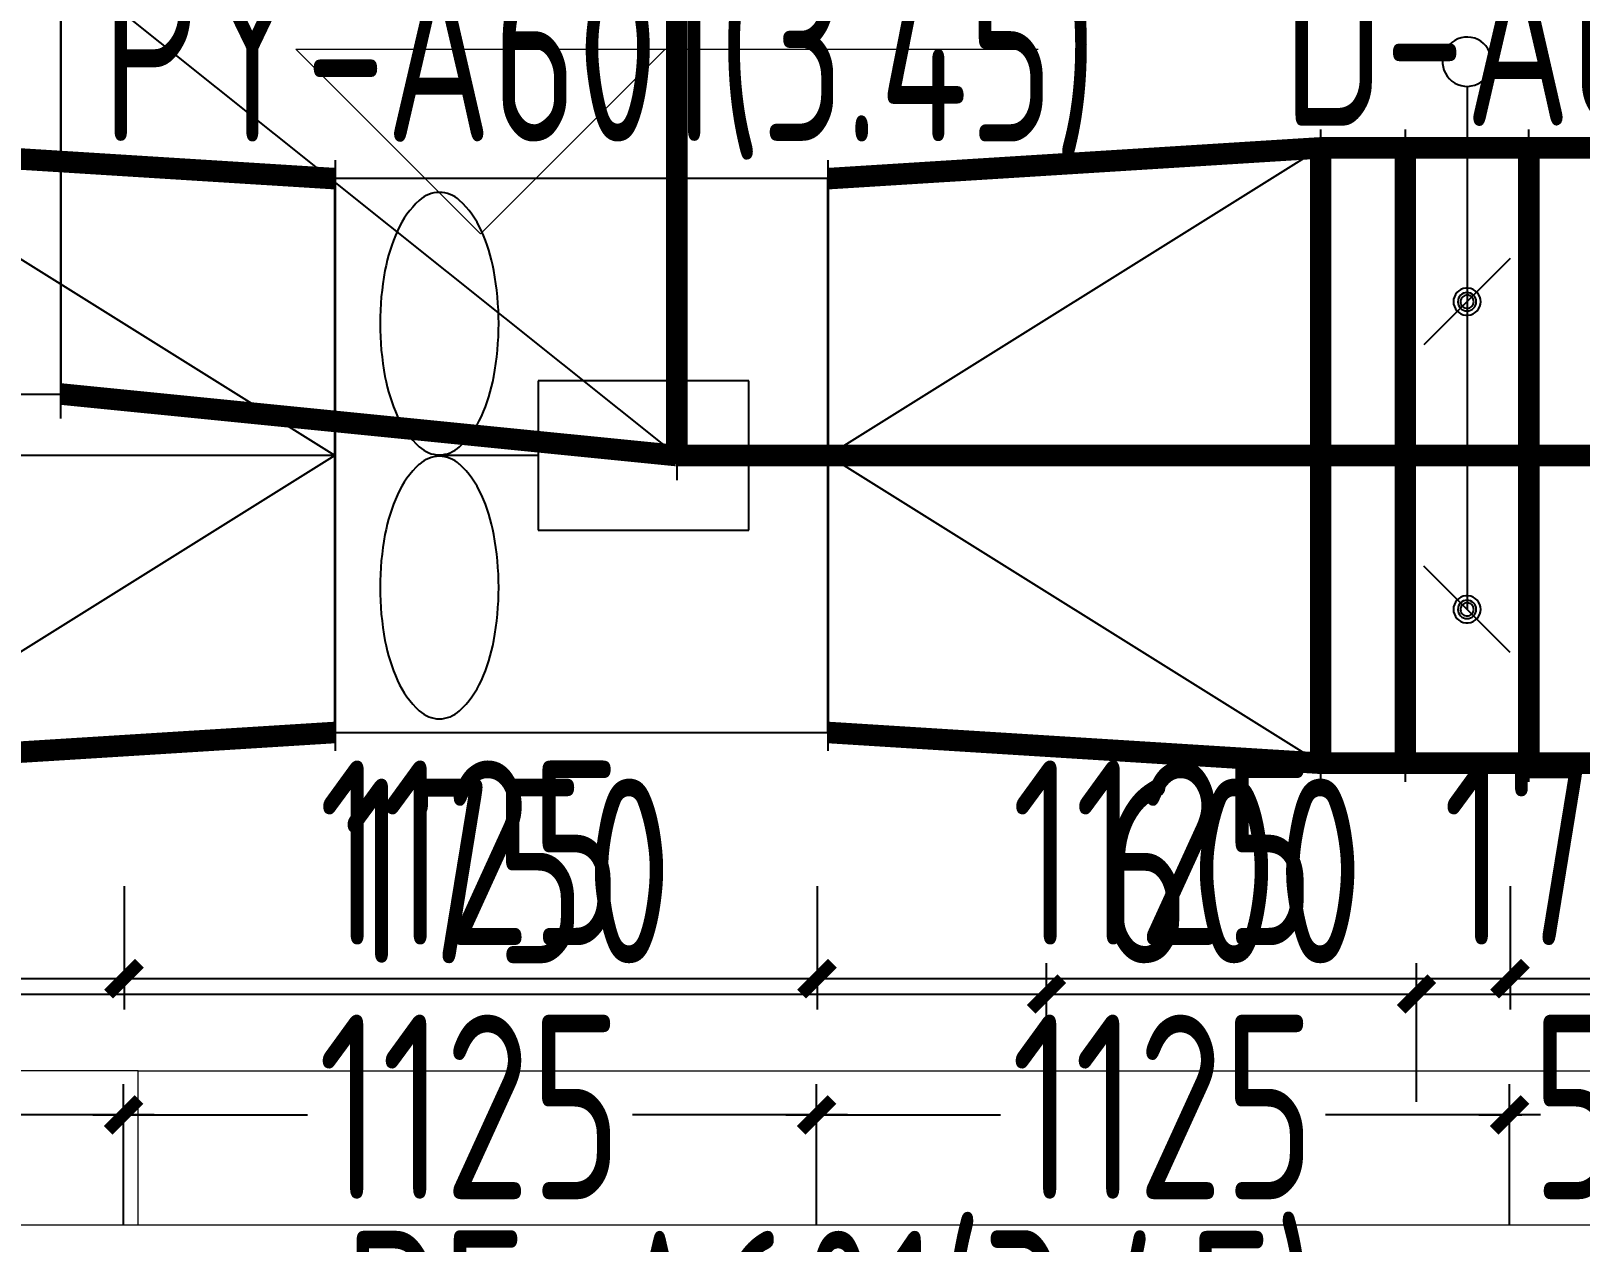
# Model space of a CAD drawing. Extents: x 4 to 13611208, y -605838 to 574722.
# Drawn here: x 13251848 to 13254364, y 194281 to 196250 of the extents above; entities that cross this region are included whole.
import ezdxf

# ---------------------------------------------------------------- set-up
doc = ezdxf.new("R2010")
doc.units = 0
doc.header["$LTSCALE"] = 1000
doc.header["$MEASUREMENT"] = 0
doc.linetypes.add('CENTER2', pattern=[28.575, 19.05, -3.175, 3.175, -3.175])
doc.linetypes.add('DOTE', pattern=[2.42, 2, -0.2, 0.02, -0.2])
for name, color, linetype in [('DUCT-D-P标注', 7, 'Continuous'), ('DUCT-D-P法兰', 2, 'Continuous'), ('DUCT-D-P管', 6, 'Continuous'), ('DUCT-D-P管端线', 2, 'Continuous'), ('DUCT-D-P管设备', 7, 'Continuous'), ('DUCT-X-P标注', 7, 'Continuous'), ('DUCT-X-S标注', 7, 'Continuous'), ('DUCT-X-YP中心线', 5, 'CENTER2'), ('DUCT-X-YP法兰', 2, 'Continuous'), ('DUCT-X-YP管', 31, 'Continuous'), ('DUCT-X-YP管端线', 2, 'Continuous'), ('DUCT-X-YP管设备', 7, 'Continuous'), ('DUCT-X-YP阀门', 7, 'Continuous')]:
    doc.layers.add(name, color=color, linetype=linetype)
doc.layers.add('建筑底图', color=8, linetype='Continuous', lineweight=13)
doc.styles.add('67', font='gbenor.shx', dxfattribs={"width": 0.7, "bigfont": 'hztxt.shx'})
doc.styles.add('du', font='gbenor.shx', dxfattribs={"width": 0.8, "bigfont": 'hztxt.shx'})
doc.dimstyles.new('67', dxfattribs={"dimscale": 100, "dimtxt": 3, "dimasz": 0.5, "dimexe": 0.5, "dimexo": 2, "dimgap": 0.5, "dimtad": 2, "dimdec": 0, "dimrnd": 5, "dimzin": 0, "dimdsep": 46, "dimtxsty": 'du', "dimblk": 'ARCHTICK', "dimcen": 0, "dimdle": 0.5, "dimclrd": 256, "dimclre": 256, "dimclrt": 256, "dimazin": 0, "dimtfac": 1, "dimtdec": 0, "dimtix": 1, "dimtmove": 2, "dimatfit": 3, "dimfxl": 100, "dimtolj": 1, "dimtzin": 0, "dimlwd": -1, "dimlwe": -1, "dimarcsym": 0})

# ---------------------------------------------------------------- blocks, each defined once
blk = doc.blocks.new('_FZH')
blk.add_lwpolyline([(-0.5, -0.5), (0.5, -0.5), (0.5, 0.5), (-0.5, 0.5)], close=True)
blk = doc.blocks.new('_ArchTick')
at = {"color": 0, "linetype": 'ByBlock', "const_width": 0.4}
blk.add_lwpolyline([(-0.5, -0.5), (0.5, 0.5)], dxfattribs=at)
blk = doc.blocks.new('*D831')
at = {"layer": 'DUCT-X-P标注', "transparency": 16777216}
for p, q in [((13248997.4, 194309.5), (13248997.4, 194538)), ((13251998.4, 194309.5), (13251998.4, 194538)), ((13248947.4, 194488), (13250197.8, 194488)), ((13252048.4, 194488), (13250798, 194488))]:
    blk.add_line(p, q, dxfattribs=at)
at = {"layer": 'DUCT-X-P标注', "transparency": 16777216, "xscale": 50, "yscale": 50, "zscale": 50, "rotation": 180}
blk.add_blockref('_ArchTick', (13248997.4, 194488), dxfattribs=at)
at = {"layer": 'DUCT-X-P标注', "transparency": 16777216, "xscale": 50, "yscale": 50, "zscale": 50}
blk.add_blockref('_ArchTick', (13251998.4, 194488), dxfattribs=at)
at = {"layer": 'DUCT-X-P标注', "transparency": 16777216, "insert": (13250497.9, 194501), "char_height": 300, "attachment_point": 5, "style": 'du'}
blk.add_mtext('\\A1;3000', dxfattribs=at)
blk = doc.blocks.new('*D832')
at = {"layer": 'DUCT-X-P标注', "transparency": 16777216}
for p, q in [((13251998.4, 194309.5), (13251998.4, 194538)), ((13253124, 194309.5), (13253124, 194538)), ((13251948.4, 194488), (13252297, 194488)), ((13253174, 194488), (13252825.3, 194488))]:
    blk.add_line(p, q, dxfattribs=at)
at = {"layer": 'DUCT-X-P标注', "transparency": 16777216, "xscale": 50, "yscale": 50, "zscale": 50, "rotation": 180}
blk.add_blockref('_ArchTick', (13251998.4, 194488), dxfattribs=at)
at = {"layer": 'DUCT-X-P标注', "transparency": 16777216, "xscale": 50, "yscale": 50, "zscale": 50}
blk.add_blockref('_ArchTick', (13253124, 194488), dxfattribs=at)
at = {"layer": 'DUCT-X-P标注', "transparency": 16777216, "insert": (13252561.2, 194501), "char_height": 300, "attachment_point": 5, "style": 'du'}
blk.add_mtext('\\A1;1125', dxfattribs=at)
blk = doc.blocks.new('*D833')
at = {"layer": 'DUCT-X-P标注', "transparency": 16777216}
for p, q in [((13253124, 194309.5), (13253124, 194538)), ((13254249.6, 194309.5), (13254249.6, 194538)), ((13253074, 194488), (13253422.6, 194488)), ((13254299.6, 194488), (13253950.9, 194488))]:
    blk.add_line(p, q, dxfattribs=at)
at = {"layer": 'DUCT-X-P标注', "transparency": 16777216, "xscale": 50, "yscale": 50, "zscale": 50, "rotation": 180}
blk.add_blockref('_ArchTick', (13253124, 194488), dxfattribs=at)
at = {"layer": 'DUCT-X-P标注', "transparency": 16777216, "xscale": 50, "yscale": 50, "zscale": 50}
blk.add_blockref('_ArchTick', (13254249.6, 194488), dxfattribs=at)
at = {"layer": 'DUCT-X-P标注', "transparency": 16777216, "insert": (13253686.8, 194501), "char_height": 300, "attachment_point": 5, "style": 'du'}
blk.add_mtext('\\A1;1125', dxfattribs=at)
blk = doc.blocks.new('*D834')
at = {"layer": 'DUCT-X-P标注', "transparency": 16777216}
for p, q in [((13254249.6, 194309.5), (13254249.6, 194538)), ((13254750.2, 194309.5), (13254750.2, 194538)), ((13254199.6, 194488), (13254269.8, 194488)), ((13254800.2, 194488), (13254730, 194488))]:
    blk.add_line(p, q, dxfattribs=at)
at = {"layer": 'DUCT-X-P标注', "transparency": 16777216, "xscale": 50, "yscale": 50, "zscale": 50, "rotation": 180}
blk.add_blockref('_ArchTick', (13254249.6, 194488), dxfattribs=at)
at = {"layer": 'DUCT-X-P标注', "transparency": 16777216, "xscale": 50, "yscale": 50, "zscale": 50}
blk.add_blockref('_ArchTick', (13254750.2, 194488), dxfattribs=at)
at = {"layer": 'DUCT-X-P标注', "transparency": 16777216, "insert": (13254499.9, 194501), "char_height": 300, "attachment_point": 5, "style": 'du'}
blk.add_mtext('\\A1;500', dxfattribs=at)
blk = doc.blocks.new('*D853')
at = {"layer": 'DUCT-X-P标注', "transparency": 16777216}
for p, q in [((13249981.5, 194859.5), (13249981.5, 194659.5)), ((13251999.2, 194859.5), (13251999.2, 194659.5)), ((13249931.5, 194709.5), (13252049.2, 194709.5))]:
    blk.add_line(p, q, dxfattribs=at)
at = {"layer": 'DUCT-X-P标注', "transparency": 16777216, "xscale": 50, "yscale": 50, "zscale": 50, "rotation": 180}
blk.add_blockref('_ArchTick', (13249981.5, 194709.5), dxfattribs=at)
at = {"layer": 'DUCT-X-P标注', "transparency": 16777216, "xscale": 50, "yscale": 50, "zscale": 50}
blk.add_blockref('_ArchTick', (13251999.2, 194709.5), dxfattribs=at)
at = {"layer": 'DUCT-X-P标注', "transparency": 16777216, "insert": (13250990.4, 194914), "char_height": 300, "attachment_point": 5, "style": 'du'}
blk.add_mtext('\\A1;2020', dxfattribs=at)
blk = doc.blocks.new('*D854')
at = {"layer": 'DUCT-X-P标注', "transparency": 16777216}
for p, q in [((13251999.2, 194859.5), (13251999.2, 194659.5)), ((13253124.8, 194859.5), (13253124.8, 194659.5)), ((13251949.2, 194709.5), (13253174.8, 194709.5))]:
    blk.add_line(p, q, dxfattribs=at)
at = {"layer": 'DUCT-X-P标注', "transparency": 16777216, "xscale": 50, "yscale": 50, "zscale": 50, "rotation": 180}
blk.add_blockref('_ArchTick', (13251999.2, 194709.5), dxfattribs=at)
at = {"layer": 'DUCT-X-P标注', "transparency": 16777216, "xscale": 50, "yscale": 50, "zscale": 50}
blk.add_blockref('_ArchTick', (13253124.8, 194709.5), dxfattribs=at)
at = {"layer": 'DUCT-X-P标注', "transparency": 16777216, "insert": (13252562, 194914), "char_height": 300, "attachment_point": 5, "style": 'du'}
blk.add_mtext('\\A1;1125', dxfattribs=at)
blk = doc.blocks.new('*D855')
at = {"layer": 'DUCT-X-P标注', "transparency": 16777216}
for p, q in [((13253124.8, 194859.5), (13253124.8, 194659.5)), ((13254250.4, 194859.5), (13254250.4, 194659.5)), ((13253074.8, 194709.5), (13254300.4, 194709.5))]:
    blk.add_line(p, q, dxfattribs=at)
at = {"layer": 'DUCT-X-P标注', "transparency": 16777216, "xscale": 50, "yscale": 50, "zscale": 50, "rotation": 180}
blk.add_blockref('_ArchTick', (13253124.8, 194709.5), dxfattribs=at)
at = {"layer": 'DUCT-X-P标注', "transparency": 16777216, "xscale": 50, "yscale": 50, "zscale": 50}
blk.add_blockref('_ArchTick', (13254250.4, 194709.5), dxfattribs=at)
at = {"layer": 'DUCT-X-P标注', "transparency": 16777216, "insert": (13253687.6, 194914), "char_height": 300, "attachment_point": 5, "style": 'du'}
blk.add_mtext('\\A1;1125', dxfattribs=at)
blk = doc.blocks.new('*D856')
at = {"layer": 'DUCT-X-P标注', "transparency": 16777216}
for p, q in [((13254250.4, 194859.5), (13254250.4, 194659.5)), ((13254418.2, 194859.5), (13254418.2, 194659.5)), ((13254200.4, 194709.5), (13254468.2, 194709.5))]:
    blk.add_line(p, q, dxfattribs=at)
at = {"layer": 'DUCT-X-P标注', "transparency": 16777216, "xscale": 50, "yscale": 50, "zscale": 50, "rotation": 180}
blk.add_blockref('_ArchTick', (13254250.4, 194709.5), dxfattribs=at)
at = {"layer": 'DUCT-X-P标注', "transparency": 16777216, "xscale": 50, "yscale": 50, "zscale": 50}
blk.add_blockref('_ArchTick', (13254418.2, 194709.5), dxfattribs=at)
at = {"layer": 'DUCT-X-P标注', "transparency": 16777216, "insert": (13254334.3, 194914), "char_height": 300, "attachment_point": 5, "style": 'du'}
blk.add_mtext('\\A1;170', dxfattribs=at)
blk = doc.blocks.new('*D944')
at = {"layer": 'DUCT-D-P标注', "transparency": 16777216}
for p, q in [((13251746.9, 194509.5), (13251746.9, 194734.5)), ((13253497.5, 194509.5), (13253497.5, 194734.5)), ((13251696.9, 194684.5), (13253547.5, 194684.5))]:
    blk.add_line(p, q, dxfattribs=at)
at = {"layer": 'DUCT-D-P标注', "transparency": 16777216, "xscale": 50, "yscale": 50, "zscale": 50, "rotation": 180}
blk.add_blockref('_ArchTick', (13251746.9, 194684.5), dxfattribs=at)
at = {"layer": 'DUCT-D-P标注', "transparency": 16777216, "xscale": 50, "yscale": 50, "zscale": 50}
blk.add_blockref('_ArchTick', (13253497.5, 194684.5), dxfattribs=at)
at = {"layer": 'DUCT-D-P标注', "transparency": 16777216, "insert": (13252622.2, 194884.5), "char_height": 300, "attachment_point": 5, "style": 'du'}
blk.add_mtext('\\A1;1750', dxfattribs=at)
blk = doc.blocks.new('*D1881')
at = {"layer": 'DUCT-D-P标注', "transparency": 16777216}
for p, q in [((13253497.5, 194509.5), (13253497.5, 194734.5)), ((13254098.5, 194509.5), (13254098.5, 194734.5)), ((13253447.5, 194684.5), (13254148.5, 194684.5))]:
    blk.add_line(p, q, dxfattribs=at)
at = {"layer": 'DUCT-D-P标注', "transparency": 16777216, "xscale": 50, "yscale": 50, "zscale": 50, "rotation": 180}
blk.add_blockref('_ArchTick', (13253497.5, 194684.5), dxfattribs=at)
at = {"layer": 'DUCT-D-P标注', "transparency": 16777216, "xscale": 50, "yscale": 50, "zscale": 50}
blk.add_blockref('_ArchTick', (13254098.5, 194684.5), dxfattribs=at)
at = {"layer": 'DUCT-D-P标注', "transparency": 16777216, "insert": (13253798, 194884.5), "char_height": 300, "attachment_point": 5, "style": 'du'}
blk.add_mtext('\\A1;600', dxfattribs=at)
blk = doc.blocks.new('*D1882')
at = {"layer": 'DUCT-D-P标注', "transparency": 16777216}
for p, q in [((13254098.5, 194509.5), (13254098.5, 194734.5)), ((13256098.8, 194509.5), (13256098.8, 194734.5)), ((13254048.5, 194684.5), (13256148.8, 194684.5))]:
    blk.add_line(p, q, dxfattribs=at)
at = {"layer": 'DUCT-D-P标注', "transparency": 16777216, "xscale": 50, "yscale": 50, "zscale": 50, "rotation": 180}
blk.add_blockref('_ArchTick', (13254098.5, 194684.5), dxfattribs=at)
at = {"layer": 'DUCT-D-P标注', "transparency": 16777216, "xscale": 50, "yscale": 50, "zscale": 50}
blk.add_blockref('_ArchTick', (13256098.8, 194684.5), dxfattribs=at)
at = {"layer": 'DUCT-D-P标注', "transparency": 16777216, "insert": (13255098.6, 194884.5), "char_height": 300, "attachment_point": 5, "style": 'du'}
blk.add_mtext('\\A1;2000', dxfattribs=at)
blk = doc.blocks.new('$轴流风机$00000011')
for p, q in [((-500, 500), (-500, -500)), ((500, 500), (-500, 500)), ((500, -500), (500, 500)), ((-339.5, 134.7), (-339.5, -134.7)), ((88, 134.7), (-339.5, 134.7)), ((88, -134.7), (88, 134.7)), ((88, 0), (288.5, 0)), ((-339.5, -134.7), (88, -134.7)), ((-500, -500), (500, -500))]:
    blk.add_line(p, q)
for centre, radius, start, end in [((288.5, 410.5), 64.8, 90, 129.1821), ((288.5, 410.5), 64.8, 50.8179, 90), ((355.1, 328.7), 170.3, 129.1821, 153.0603), ((221.9, 328.7), 170.3, 26.9397, 50.8179), ((462.4, 274.2), 290.7, 153.0603, 168.1126), ((114.5, 274.2), 290.7, 11.8874, 26.9397), ((633.1, 238.3), 465, 168.1126, 180), ((-56.1, 238.3), 465, 0, 11.8874), ((633.1, 238.3), 465, 180, 191.8874), ((-56.1, 238.3), 465, 348.1126, 0), ((462.4, 202.4), 290.7, 191.8874, 206.9397), ((114.5, 202.4), 290.7, 333.0603, 348.1126), ((355.1, 147.8), 170.3, 206.9397, 230.8179), ((221.9, 147.8), 170.3, 309.1821, 333.0603), ((288.5, 66.1), 64.8, 230.8179, 270), ((288.5, 66.1), 64.8, 270, 309.1821), ((355.1, -147.8), 170.3, 129.1821, 153.0603), ((288.5, -66.1), 64.8, 90, 129.1821), ((288.5, -66.1), 64.8, 50.8179, 90), ((221.9, -147.8), 170.3, 26.9397, 50.8179), ((462.4, -202.4), 290.7, 153.0603, 168.1126), ((114.5, -202.4), 290.7, 11.8874, 26.9397), ((633.1, -238.3), 465, 168.1126, 180), ((-56.1, -238.3), 465, 0, 11.8874), ((633.1, -238.3), 465, 180, 191.8874), ((-56.1, -238.3), 465, 348.1126, 0), ((462.4, -274.2), 290.7, 191.8874, 206.9397), ((114.5, -274.2), 290.7, 333.0603, 348.1126), ((355.1, -328.7), 170.3, 206.9397, 230.8179), ((221.9, -328.7), 170.3, 309.1821, 333.0603), ((288.5, -410.5), 64.8, 230.8179, 270), ((288.5, -410.5), 64.8, 270, 309.1821)]:
    blk.add_arc(centre, radius, start, end)
for p in [(-500, 0), (500, 0)]:
    blk.add_point(p)

msp = doc.modelspace()

# ---------------------------------------------------------------- linework, layer by layer
at = {"layer": 'DUCT-D-P法兰'}
for p, q in [((13252896.9, 197199.5), (13252896.9, 195519.5)), ((13251896.5, 195619.5), (13251896.5, 197099.5)), ((13251896.7, 195619.5), (13251896.7, 197099.5))]:
    msp.add_line(p, q, dxfattribs=at)
at = {"layer": 'DUCT-D-P法兰', "color": 18, "true_color": 0x000000}
msp.add_point((13253130, 196209.5, 8250), dxfattribs=at)
at = {"layer": 'DUCT-D-P管'}
msp.add_line((13251896.8, 196359.5), (13252896.8, 195559.5), dxfattribs=at)
at = {"layer": 'DUCT-D-P管', "const_width": 35}
for points in [[(13252897, 197159.5), (13252897, 195559.5)], [(13251896.8, 195659.5), (13252896.8, 195559.5)], [(13252897, 195559.5), (13255597, 195559.5)]]:
    msp.add_lwpolyline(points, dxfattribs=at)
at = {"layer": 'DUCT-D-P管端线'}
for p, q in [((13252896.8, 195559.5), (13252896.8, 197159.5)), ((13251896.8, 197059.5), (13251896.8, 195659.5))]:
    msp.add_line(p, q, dxfattribs=at)
at = {"layer": 'DUCT-X-YP中心线'}
for p, q in [((13252341.8, 195559.5), (13251541.8, 195559.5)), ((13253142.6, 195559.5), (13253942.6, 195559.5)), ((13254080.4, 195559.5), (13253942.8, 195559.5)), ((13254418.4, 195559.5), (13254280.8, 195559.5))]:
    msp.add_line(p, q, dxfattribs=at)
at = {"layer": 'DUCT-X-YP法兰'}
for p, q in [((13253942.7, 196089.5), (13253942.7, 195029.5)), ((13254080.5, 195029.5), (13254080.5, 196089.5)), ((13254280.7, 195029.5), (13254280.7, 196089.5)), ((13252341.9, 196039.5), (13252341.9, 195079.5)), ((13253142.5, 196039.5), (13253142.5, 195079.5))]:
    msp.add_line(p, q, dxfattribs=at)
at = {"layer": 'DUCT-X-YP法兰', "color": 18, "true_color": 0x000000}
for p in [(13252341.8, 195559.5, 3450), (13252342, 195559.5, 3450), (13253142.4, 195559.5, 3450), (13253142.6, 195559.5, 3450), (13253942.6, 195559.5, 3450), (13253942.8, 195559.5, 3450), (13254080.4, 195559.5, 3450), (13254080.6, 195559.5, 3450), (13254280.6, 195559.5, 3450), (13254280.8, 195559.5, 3450)]:
    msp.add_point(p, dxfattribs=at)
at = {"layer": 'DUCT-X-YP管'}
for p, q in [((13252341.8, 195559.5), (13251541.8, 196059.5)), ((13253142.6, 195559.5), (13253942.6, 196059.5)), ((13252341.8, 195559.5), (13251541.8, 195059.5)), ((13253142.6, 195559.5), (13253942.6, 195059.5))]:
    msp.add_line(p, q, dxfattribs=at)
at = {"layer": 'DUCT-X-YP管', "const_width": 35}
for points in [[(13252341.8, 196009.5), (13251541.8, 196059.5)], [(13253142.6, 196009.5), (13253942.6, 196059.5)], [(13254080.4, 196059.5), (13253942.8, 196059.5)], [(13253942.8, 196059.5), (13253942.8, 195059.5)], [(13254080.4, 195059.5), (13254080.4, 196059.5)], [(13254080.6, 196059.5), (13254280.6, 196059.5)], [(13254418.4, 196059.5), (13254280.8, 196059.5)], [(13254280.8, 196059.5), (13254280.8, 195059.5)], [(13252341.8, 195109.5), (13251541.8, 195059.5)], [(13253142.6, 195109.5), (13253942.6, 195059.5)], [(13253942.8, 195059.5), (13254080.4, 195059.5)], [(13254280.6, 195059.5), (13254080.6, 195059.5)], [(13254280.8, 195059.5), (13254418.4, 195059.5)]]:
    msp.add_lwpolyline(points, dxfattribs=at)
at = {"layer": 'DUCT-X-YP管', "color": 18, "true_color": 0x000000}
for p in [(13252341.8, 195559.5, 3450), (13253142.6, 195559.5, 3450), (13253942.6, 195559.5, 3450)]:
    msp.add_point(p, dxfattribs=at)
at = {"layer": 'DUCT-X-YP管端线'}
for p, q in [((13253942.6, 195059.5), (13253942.6, 196059.5)), ((13254080.6, 196059.5), (13254080.6, 195059.5)), ((13254280.6, 196059.5), (13254280.6, 195059.5)), ((13252341.8, 195109.5), (13252341.8, 196009.5)), ((13252342.1, 195109.5), (13252342.1, 196009.5)), ((13252342.1, 195109.5), (13252342.1, 196009.5)), ((13253142.3, 195109.5), (13253142.3, 196009.5)), ((13253142.3, 195109.5), (13253142.3, 196009.5)), ((13253142.6, 196009.5), (13253142.6, 195109.5))]:
    msp.add_line(p, q, dxfattribs=at)
at = {"layer": 'DUCT-X-YP阀门'}
for p, q in [((13254148.2, 196223), (13254145.3, 196218.3)), ((13254151.8, 196227.3), (13254148.2, 196223)), ((13254156, 196231), (13254151.8, 196227.3)), ((13254160.6, 196234.2), (13254156, 196231)), ((13254165.6, 196236.6), (13254160.6, 196234.2)), ((13254170.9, 196238.3), (13254165.6, 196236.6)), ((13254176.4, 196239.3), (13254170.9, 196238.3)), ((13254182, 196239.5), (13254176.4, 196239.3)), ((13254187.5, 196238.9), (13254182, 196239.5)), ((13254193, 196237.6), (13254187.5, 196238.9)), ((13254198.1, 196235.5), (13254193, 196237.6)), ((13254203, 196232.7), (13254198.1, 196235.5)), ((13254207.4, 196229.2), (13254203, 196232.7)), ((13254211.2, 196225.2), (13254207.4, 196229.2)), ((13254214.5, 196220.7), (13254211.2, 196225.2)), ((13254141.5, 196207.8), (13254140.7, 196202.3)), ((13254140.7, 196202.3), (13254140.7, 196196.7)), ((13254143, 196213.2), (13254141.5, 196207.8)), ((13254145.3, 196218.3), (13254143, 196213.2)), ((13254217.1, 196215.8), (13254214.5, 196220.7)), ((13254219, 196210.5), (13254217.1, 196215.8)), ((13254220.2, 196205.1), (13254219, 196210.5)), ((13254220.6, 196199.5), (13254220.2, 196205.1)), ((13254220.2, 196193.9), (13254220.6, 196199.5)), ((13254140.7, 196196.7), (13254141.5, 196191.2)), ((13254141.5, 196191.2), (13254143, 196185.8)), ((13254143, 196185.8), (13254145.3, 196180.7)), ((13254145.3, 196180.7), (13254148.2, 196176)), ((13254148.2, 196176), (13254151.8, 196171.7)), ((13254151.8, 196171.7), (13254156, 196168)), ((13254207.4, 196169.8), (13254211.2, 196173.8)), ((13254211.2, 196173.8), (13254214.5, 196178.3)), ((13254214.5, 196178.3), (13254217.1, 196183.2)), ((13254217.1, 196183.2), (13254219, 196188.5)), ((13254219, 196188.5), (13254220.2, 196193.9)), ((13254156, 196168), (13254160.6, 196164.9)), ((13254160.6, 196164.9), (13254165.6, 196162.4)), ((13254165.6, 196162.4), (13254170.9, 196160.7)), ((13254170.9, 196160.7), (13254176.4, 196159.7)), ((13254176.4, 196159.7), (13254182, 196159.5)), ((13254180.6, 196159.5), (13254180.6, 196059.5)), ((13254182, 196159.5), (13254187.5, 196160.1)), ((13254187.5, 196160.1), (13254193, 196161.5)), ((13254193, 196161.5), (13254198.1, 196163.6)), ((13254198.1, 196163.6), (13254203, 196166.4)), ((13254203, 196166.4), (13254207.4, 196169.8)), ((13254180.6, 196059.5), (13254180.6, 195559.5)), ((13252342.1, 196009.5), (13252342.1, 195109.5)), ((13252342.2, 196009.5), (13252342.1, 196009.5)), ((13252342.2, 196009.5), (13252342.2, 195109.5)), ((13253142.3, 196009.5), (13253142.3, 195109.5)), ((13253142.4, 196009.5), (13253142.3, 196009.5)), ((13253142.4, 196009.5), (13253142.4, 195109.5)), ((13254250.6, 195879.5), (13254110.6, 195739.5)), ((13254161.8, 195821.2), (13254159.9, 195817.5)), ((13254164.2, 195824.4), (13254161.8, 195821.2)), ((13254167.2, 195827.2), (13254164.2, 195824.4)), ((13254170.7, 195829.3), (13254167.2, 195827.2)), ((13254170, 195820.1), (13254168.1, 195817.9)), ((13254172.3, 195822), (13254170, 195820.1)), ((13254174.5, 195830.8), (13254170.7, 195829.3)), ((13254174.8, 195823.4), (13254172.3, 195822)), ((13254178.5, 195831.6), (13254174.5, 195830.8)), ((13254177.7, 195824.2), (13254174.8, 195823.4)), ((13254177.1, 195819.7), (13254175.2, 195818.8)), ((13254179.1, 195820.1), (13254177.1, 195819.7)), ((13254180.6, 195824.5), (13254177.7, 195824.2)), ((13254182.6, 195831.6), (13254178.5, 195831.6)), ((13254181.1, 195820.2), (13254179.1, 195820.1)), ((13254183.5, 195824.2), (13254180.6, 195824.5)), ((13254183.1, 195819.9), (13254181.1, 195820.2)), ((13254186.7, 195830.8), (13254182.6, 195831.6)), ((13254185, 195819.3), (13254183.1, 195819.9)), ((13254186.3, 195823.4), (13254183.5, 195824.2)), ((13254188.9, 195822), (13254186.3, 195823.4)), ((13254190.5, 195829.3), (13254186.7, 195830.8)), ((13254191.2, 195820.1), (13254188.9, 195822)), ((13254193.9, 195827.2), (13254190.5, 195829.3)), ((13254193.1, 195817.9), (13254191.2, 195820.1)), ((13254197, 195824.4), (13254193.9, 195827.2)), ((13254199.4, 195821.2), (13254197, 195824.4)), ((13254201.3, 195817.5), (13254199.4, 195821.2)), ((13254158.8, 195813.6), (13254158.4, 195809.5)), ((13254158.4, 195809.5), (13254158.8, 195805.4)), ((13254159.9, 195817.5), (13254158.8, 195813.6)), ((13254158.8, 195805.4), (13254159.9, 195801.5)), ((13254159.9, 195801.5), (13254161.8, 195797.8)), ((13254161.8, 195797.8), (13254164.2, 195794.6)), ((13254164.2, 195794.6), (13254167.2, 195791.8)), ((13254165.9, 195812.4), (13254165.6, 195809.5)), ((13254165.6, 195809.5), (13254165.9, 195806.6)), ((13254166.7, 195815.3), (13254165.9, 195812.4)), ((13254165.9, 195806.6), (13254166.7, 195803.8)), ((13254168.1, 195817.9), (13254166.7, 195815.3)), ((13254166.7, 195803.8), (13254168.1, 195801.2)), ((13254168.1, 195801.2), (13254170, 195798.9)), ((13254170.3, 195812.5), (13254169.9, 195810.5)), ((13254169.9, 195810.5), (13254169.9, 195808.5)), ((13254169.9, 195808.5), (13254170.3, 195806.5)), ((13254170, 195798.9), (13254172.3, 195797)), ((13254171.1, 195814.4), (13254170.3, 195812.5)), ((13254170.3, 195806.5), (13254171.1, 195804.6)), ((13254172.2, 195816.1), (13254171.1, 195814.4)), ((13254171.1, 195804.6), (13254172.2, 195802.9)), ((13254173.6, 195817.6), (13254172.2, 195816.1)), ((13254172.2, 195802.9), (13254173.6, 195801.4)), ((13254172.3, 195797), (13254174.8, 195795.7)), ((13254175.2, 195818.8), (13254173.6, 195817.6)), ((13254173.6, 195801.4), (13254175.2, 195800.2)), ((13254174.8, 195795.7), (13254177.7, 195794.8)), ((13254175.2, 195800.2), (13254177.1, 195799.4)), ((13254177.1, 195799.4), (13254179.1, 195798.9)), ((13254177.7, 195794.8), (13254180.6, 195794.5)), ((13254179.1, 195798.9), (13254181.1, 195798.8)), ((13254180.6, 195809.5), (13254180.6, 195309.5)), ((13254180.6, 195794.5), (13254183.5, 195794.8)), ((13254181.1, 195798.8), (13254183.1, 195799.1)), ((13254183.1, 195799.1), (13254185, 195799.8)), ((13254183.5, 195794.8), (13254186.3, 195795.7)), ((13254186.8, 195818.3), (13254185, 195819.3)), ((13254185, 195799.8), (13254186.8, 195800.8)), ((13254186.3, 195795.7), (13254188.9, 195797)), ((13254188.4, 195816.9), (13254186.8, 195818.3)), ((13254186.8, 195800.8), (13254188.4, 195802.1)), ((13254189.6, 195815.3), (13254188.4, 195816.9)), ((13254188.4, 195802.1), (13254189.6, 195803.7)), ((13254188.9, 195797), (13254191.2, 195798.9)), ((13254190.6, 195813.5), (13254189.6, 195815.3)), ((13254189.6, 195803.7), (13254190.6, 195805.5)), ((13254191.1, 195811.5), (13254190.6, 195813.5)), ((13254190.6, 195805.5), (13254191.1, 195807.5)), ((13254191.3, 195809.5), (13254191.1, 195811.5)), ((13254191.1, 195807.5), (13254191.3, 195809.5)), ((13254191.2, 195798.9), (13254193.1, 195801.2)), ((13254194.5, 195815.3), (13254193.1, 195817.9)), ((13254193.1, 195801.2), (13254194.5, 195803.8)), ((13254193.9, 195791.8), (13254197, 195794.6)), ((13254195.3, 195812.4), (13254194.5, 195815.3)), ((13254194.5, 195803.8), (13254195.3, 195806.6)), ((13254195.6, 195809.5), (13254195.3, 195812.4)), ((13254195.3, 195806.6), (13254195.6, 195809.5)), ((13254197, 195794.6), (13254199.4, 195797.8)), ((13254199.4, 195797.8), (13254201.3, 195801.5)), ((13254202.4, 195813.6), (13254201.3, 195817.5)), ((13254201.3, 195801.5), (13254202.4, 195805.4)), ((13254202.7, 195809.5), (13254202.4, 195813.6)), ((13254202.4, 195805.4), (13254202.7, 195809.5)), ((13252342.1, 195784.5), (13252342.1, 195506.4)), ((13252342.1, 195784.5), (13252342.1, 195686.4)), ((13252342.1, 195781), (13252342.1, 195651.1)), ((13253142.3, 195784.5), (13253142.3, 195506.4)), ((13253142.3, 195784.5), (13253142.3, 195686.4)), ((13253142.3, 195781), (13253142.3, 195651.1)), ((13254167.2, 195791.8), (13254170.7, 195789.7)), ((13254170.7, 195789.7), (13254174.5, 195788.2)), ((13254174.5, 195788.2), (13254178.5, 195787.5)), ((13254178.5, 195787.5), (13254182.6, 195787.5)), ((13254182.6, 195787.5), (13254186.7, 195788.2)), ((13254186.7, 195788.2), (13254190.5, 195789.7)), ((13254190.5, 195789.7), (13254193.9, 195791.8)), ((13252342.1, 195716.1), (13252342.1, 195334.5)), ((13253142.3, 195716.1), (13253142.3, 195334.5)), ((13252342.1, 195643.1), (13252342.1, 195513.2)), ((13253142.3, 195643.1), (13253142.3, 195513.2)), ((13252342.1, 195536.1), (13252342.1, 195334.5)), ((13253142.3, 195536.1), (13253142.3, 195334.5)), ((13252342.1, 195497.4), (13252342.1, 195367.5)), ((13253142.3, 195497.4), (13253142.3, 195367.5)), ((13254250.6, 195239.5), (13254110.6, 195379.5)), ((13254159.9, 195317.5), (13254158.8, 195313.6)), ((13254161.8, 195321.2), (13254159.9, 195317.5)), ((13254164.2, 195324.4), (13254161.8, 195321.2)), ((13254167.2, 195327.2), (13254164.2, 195324.4)), ((13254168.1, 195317.9), (13254166.7, 195315.3)), ((13254170.7, 195329.3), (13254167.2, 195327.2)), ((13254170, 195320.1), (13254168.1, 195317.9)), ((13254172.3, 195322), (13254170, 195320.1)), ((13254174.5, 195330.8), (13254170.7, 195329.3)), ((13254173.6, 195317.6), (13254172.2, 195316.1)), ((13254174.8, 195323.4), (13254172.3, 195322)), ((13254175.2, 195318.8), (13254173.6, 195317.6)), ((13254178.5, 195331.6), (13254174.5, 195330.8)), ((13254177.7, 195324.2), (13254174.8, 195323.4)), ((13254177.1, 195319.7), (13254175.2, 195318.8)), ((13254179.1, 195320.1), (13254177.1, 195319.7)), ((13254180.6, 195324.5), (13254177.7, 195324.2)), ((13254182.6, 195331.6), (13254178.5, 195331.6)), ((13254181.1, 195320.2), (13254179.1, 195320.1)), ((13254183.5, 195324.2), (13254180.6, 195324.5)), ((13254183.1, 195319.9), (13254181.1, 195320.2)), ((13254186.7, 195330.8), (13254182.6, 195331.6)), ((13254185, 195319.3), (13254183.1, 195319.9)), ((13254186.3, 195323.4), (13254183.5, 195324.2)), ((13254186.8, 195318.3), (13254185, 195319.3)), ((13254188.9, 195322), (13254186.3, 195323.4)), ((13254190.5, 195329.3), (13254186.7, 195330.8)), ((13254188.4, 195316.9), (13254186.8, 195318.3)), ((13254189.6, 195315.3), (13254188.4, 195316.9)), ((13254191.2, 195320.1), (13254188.9, 195322)), ((13254193.9, 195327.2), (13254190.5, 195329.3)), ((13254193.1, 195317.9), (13254191.2, 195320.1)), ((13254194.5, 195315.3), (13254193.1, 195317.9)), ((13254197, 195324.4), (13254193.9, 195327.2)), ((13254199.4, 195321.2), (13254197, 195324.4)), ((13254201.3, 195317.5), (13254199.4, 195321.2)), ((13254202.4, 195313.6), (13254201.3, 195317.5)), ((13254158.8, 195313.6), (13254158.4, 195309.5)), ((13254158.4, 195309.5), (13254158.8, 195305.4)), ((13254158.8, 195305.4), (13254159.9, 195301.5)), ((13254159.9, 195301.5), (13254161.8, 195297.8)), ((13254161.8, 195297.8), (13254164.2, 195294.6)), ((13254164.2, 195294.6), (13254167.2, 195291.8)), ((13254165.9, 195312.4), (13254165.6, 195309.5)), ((13254165.6, 195309.5), (13254165.9, 195306.6)), ((13254166.7, 195315.3), (13254165.9, 195312.4)), ((13254165.9, 195306.6), (13254166.7, 195303.8)), ((13254166.7, 195303.8), (13254168.1, 195301.2)), ((13254167.2, 195291.8), (13254170.7, 195289.7)), ((13254168.1, 195301.2), (13254170, 195298.9)), ((13254170.3, 195312.5), (13254169.9, 195310.5)), ((13254169.9, 195310.5), (13254169.9, 195308.5)), ((13254169.9, 195308.5), (13254170.3, 195306.5)), ((13254170, 195298.9), (13254172.3, 195297)), ((13254171.1, 195314.4), (13254170.3, 195312.5)), ((13254170.3, 195306.5), (13254171.1, 195304.6)), ((13254172.2, 195316.1), (13254171.1, 195314.4)), ((13254171.1, 195304.6), (13254172.2, 195302.9)), ((13254172.2, 195302.9), (13254173.6, 195301.4)), ((13254172.3, 195297), (13254174.8, 195295.7)), ((13254173.6, 195301.4), (13254175.2, 195300.2)), ((13254174.8, 195295.7), (13254177.7, 195294.8)), ((13254175.2, 195300.2), (13254177.1, 195299.4)), ((13254177.1, 195299.4), (13254179.1, 195298.9)), ((13254177.7, 195294.8), (13254180.6, 195294.5)), ((13254179.1, 195298.9), (13254181.1, 195298.8)), ((13254180.6, 195294.5), (13254183.5, 195294.8)), ((13254181.1, 195298.8), (13254183.1, 195299.1)), ((13254183.1, 195299.1), (13254185, 195299.8)), ((13254183.5, 195294.8), (13254186.3, 195295.7)), ((13254185, 195299.8), (13254186.8, 195300.8)), ((13254186.3, 195295.7), (13254188.9, 195297)), ((13254186.8, 195300.8), (13254188.4, 195302.1)), ((13254188.4, 195302.1), (13254189.6, 195303.7)), ((13254188.9, 195297), (13254191.2, 195298.9)), ((13254190.6, 195313.5), (13254189.6, 195315.3)), ((13254189.6, 195303.7), (13254190.6, 195305.5)), ((13254190.5, 195289.7), (13254193.9, 195291.8)), ((13254191.1, 195311.5), (13254190.6, 195313.5)), ((13254190.6, 195305.5), (13254191.1, 195307.5)), ((13254191.3, 195309.5), (13254191.1, 195311.5)), ((13254191.1, 195307.5), (13254191.3, 195309.5)), ((13254191.2, 195298.9), (13254193.1, 195301.2)), ((13254193.1, 195301.2), (13254194.5, 195303.8)), ((13254193.9, 195291.8), (13254197, 195294.6)), ((13254195.3, 195312.4), (13254194.5, 195315.3)), ((13254194.5, 195303.8), (13254195.3, 195306.6)), ((13254195.6, 195309.5), (13254195.3, 195312.4)), ((13254195.3, 195306.6), (13254195.6, 195309.5)), ((13254197, 195294.6), (13254199.4, 195297.8)), ((13254199.4, 195297.8), (13254201.3, 195301.5)), ((13254201.3, 195301.5), (13254202.4, 195305.4)), ((13254202.7, 195309.5), (13254202.4, 195313.6)), ((13254202.4, 195305.4), (13254202.7, 195309.5)), ((13254170.7, 195289.7), (13254174.5, 195288.2)), ((13254174.5, 195288.2), (13254178.5, 195287.5)), ((13254178.5, 195287.5), (13254182.6, 195287.5)), ((13254182.6, 195287.5), (13254186.7, 195288.2)), ((13254186.7, 195288.2), (13254190.5, 195289.7)), ((13252342.1, 195109.5), (13252342.2, 195109.5)), ((13253142.3, 195109.5), (13253142.4, 195109.5))]:
    msp.add_line(p, q, dxfattribs=at)
at = {"layer": '建筑底图'}
for p, q in [((13252578, 195919.9), (13252278, 196219.9)), ((13252278, 196219.9), (13253484, 196219.9)), ((13252578, 195919.9), (13252878, 196219.9))]:
    msp.add_line(p, q, dxfattribs=at)
at = {"layer": '建筑底图', "color": 8, "linetype": 'DOTE'}
msp.add_line((13474197.4, 194709.5), (13119297.4, 194709.5), dxfattribs=at)
at = {"layer": '建筑底图', "color": 8}
for p, q in [((13252022.4, 194559.5), (13255797.4, 194559.5)), ((13252022.4, 194309.5), (13255797.4, 194309.5))]:
    msp.add_line(p, q, dxfattribs=at)

# ---------------------------------------------------------------- block references
at = {"layer": 'DUCT-D-P管设备', "xscale": 1.2, "yscale": 1.4, "zscale": 1400, "rotation": 1.063457859930121e-09}
msp.add_blockref('$轴流风机$00000011', (13251296.4, 196359.5, 4300), dxfattribs=at)
at = {"layer": 'DUCT-X-YP管设备', "xscale": 0.8, "yscale": 0.9, "zscale": 900, "rotation": 179.999999996227}
msp.add_blockref('$轴流风机$00000011', (13252742.2, 195559.5, 3450), dxfattribs=at)
at = {"layer": '建筑底图', "color": 8, "xscale": 250, "yscale": 250, "zscale": 250}
msp.add_blockref('_FZH', (13251897.4, 194434.5), dxfattribs=at)

# ---------------------------------------------------------------- texts
at = {"layer": 'DUCT-X-P标注', "style": '67', "width": 0.75}
for s, p in [('PY-A601(3.45)', (13251963.2, 196069.9, 3900)), ('PF-A601(3.45)', (13252356.3, 193999.7, 6100))]:
    msp.add_text(s, height=300, dxfattribs=at).set_placement(p)
at = {"layer": 'DUCT-X-S标注', "style": '67', "width": 0.75}
msp.add_text('D-A604', height=300, dxfattribs=at).set_placement((13253881.3, 196095.7, -950))

# ---------------------------------------------------------------- dimensions: what is measured, and where the dimension line sits
at = {"layer": 'DUCT-D-P标注'}
for base, p1, p2, picture, middle in [((13253497.5, 194684.5), (13251746.9, 194309.5), (13253497.5, 194309.5), '*D944', (13252622.2, 194884.5)), ((13254098.5, 194684.5), (13253497.5, 194309.5), (13254098.5, 194309.5), '*D1881', (13253798, 194884.5)), ((13256098.8, 194684.5), (13254098.5, 194309.5), (13256098.8, 194309.5), '*D1882', (13255098.6, 194884.5))]:
    dim = msp.add_linear_dim(base=base, p1=p1, p2=p2, dimstyle='67', dxfattribs=at)
    dim.commit()
    dim.dimension.update_dxf_attribs({"geometry": picture, "text_midpoint": middle})
at = {"layer": 'DUCT-X-P标注'}
for base, p1, p2, picture, middle in [((13251999.2, 194709.5), (13249981.5, 195059.5, 3450), (13251999.2, 195059.5, 3450), '*D853', (13250990.4, 194914)), ((13253124.8, 194709.5), (13251999.2, 195059.5, 3450), (13253124.8, 195059.5, 3450), '*D854', (13252562, 194914)), ((13254250.4, 194709.5), (13253124.8, 195059.5, 3450), (13254250.4, 195059.5, 3450), '*D855', (13253687.6, 194914)), ((13254418.2, 194709.5), (13254250.4, 195059.5, 3450), (13254418.2, 195059.5, 3450), '*D856', (13254334.3, 194914)), ((13251998.4, 194488), (13248997.4, 194109.5, 3450), (13251998.4, 194109.5, 3450), '*D831', (13250497.9, 194501)), ((13253124, 194488), (13251998.4, 194109.5, 3450), (13253124, 194109.5, 3450), '*D832', (13252561.2, 194501)), ((13254249.6, 194488), (13253124, 194109.5, 3450), (13254249.6, 194109.5, 3450), '*D833', (13253686.8, 194501)), ((13254750.2, 194488), (13254249.6, 194109.5, 3450), (13254750.2, 194109.5, 3450), '*D834', (13254499.9, 194501))]:
    dim = msp.add_linear_dim(base=base, p1=p1, p2=p2, dimstyle='67', dxfattribs=at)
    dim.commit()
    dim.dimension.update_dxf_attribs({"geometry": picture, "text_midpoint": middle, "dimtype": 128})

doc.saveas('drawing.dxf')
